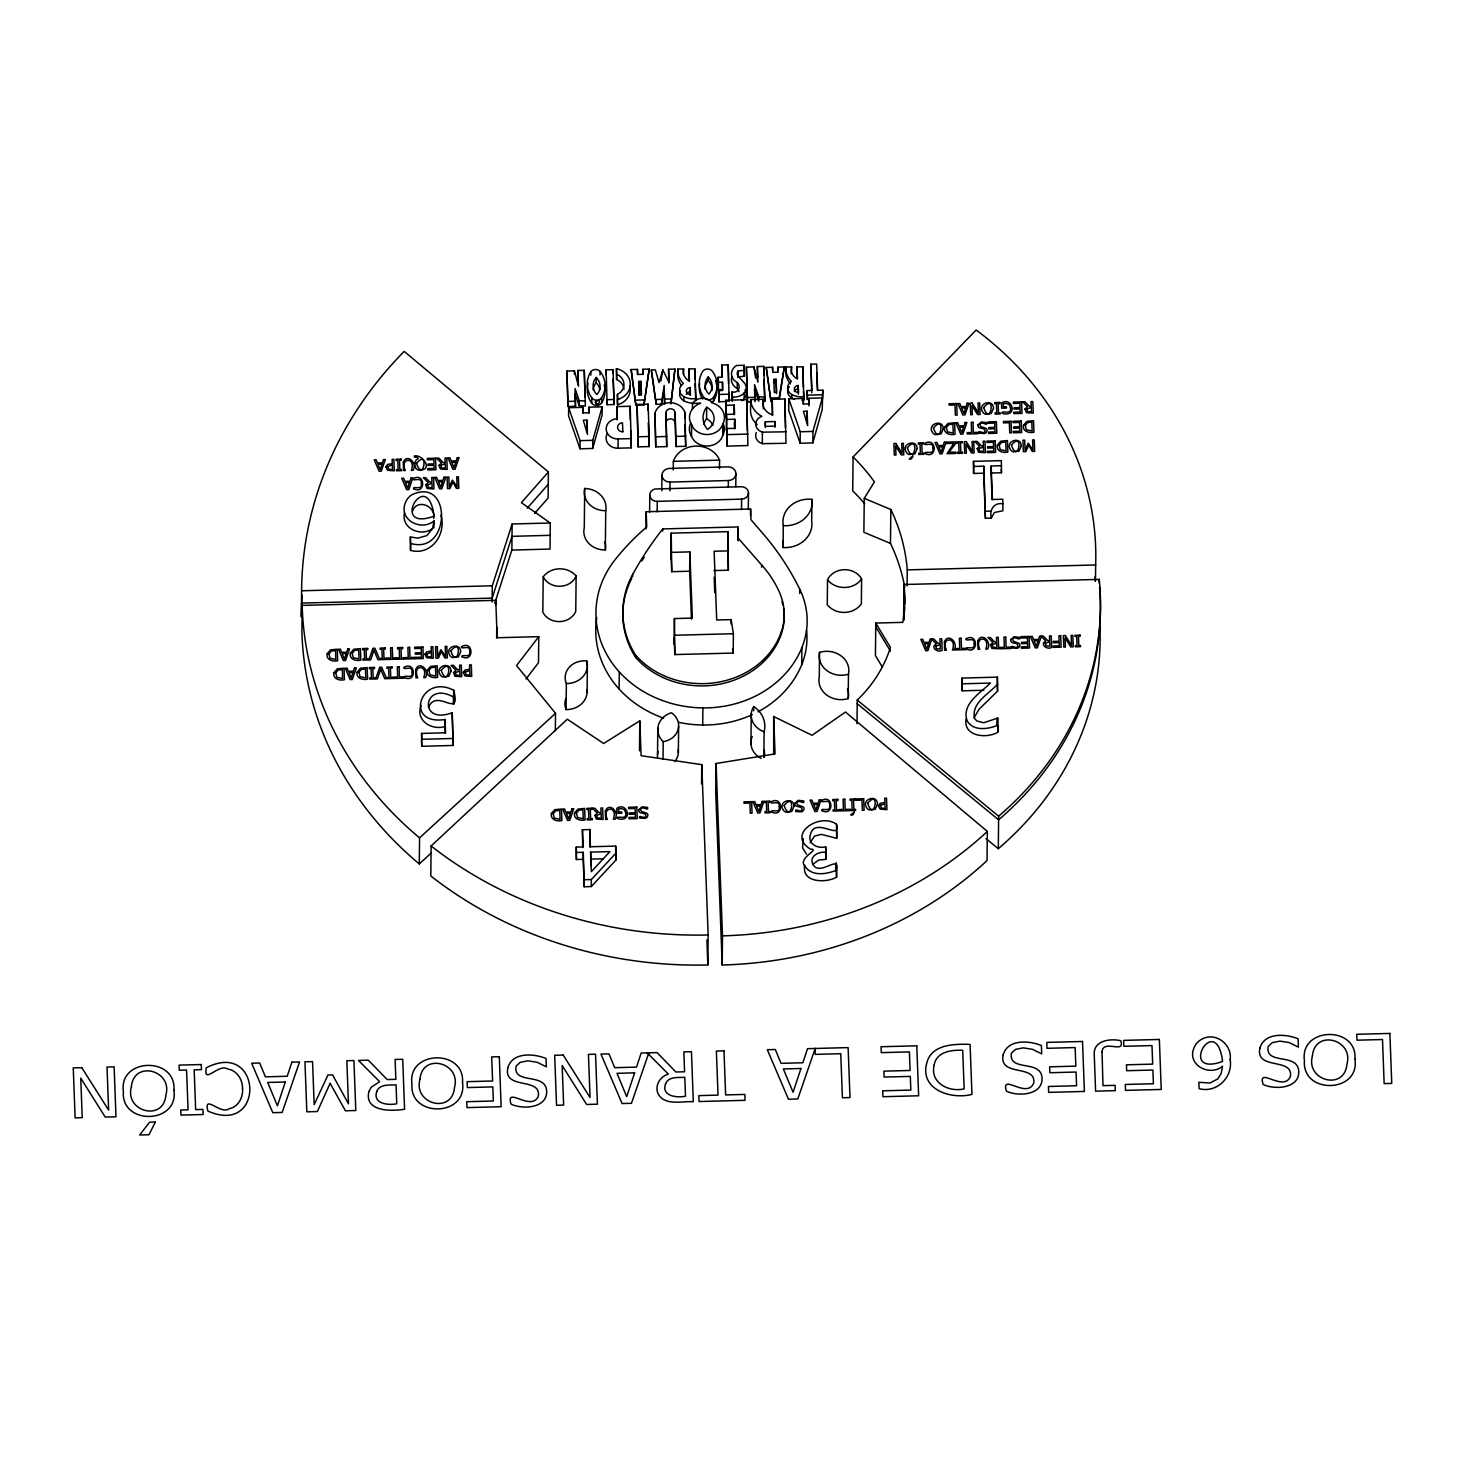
<?xml version="1.0" encoding="UTF-8"?>
<svg xmlns="http://www.w3.org/2000/svg" width="1465" height="1465" viewBox="0 0 1465 1465"><rect width="100%" height="100%" fill="white"/><g stroke="black" fill="none" stroke-linecap="round" stroke-linejoin="round"><path stroke-width="1.5" d="M534.615 513.409L548.111 498.045L548.386 471.986L404.175 351.399A424.209 371.011 0.6 0 0 301.607 590.78L301.332 616.838A424.209 371.011 0.6 0 1 302.211 595.101M525.99 678.991L538.497 662.711L538.772 636.652L497.166 637.751L495.756 600.339L302.175 605.411L301.9 631.47A378.703 331.218 0.6 0 0 419.283 863.929L431.04 853.161M440.947 515.186C446.678 534.121 431.223 556.041 410.53 550.4L410.365 536.996L417.928 538.131L427.011 535.531L432.596 528.297L434.043 520.972C421.096 531.722 397.894 519.635 405.567 502.367A18.184 15.914 0.6 0 1 411.921 494.731C452.337 475.759 450.89 555.62 410.603 543.405L410.365 536.996M410.53 550.4L410.603 543.405M419.283 863.929L419.558 837.87A378.703 331.218 0.6 0 1 302.175 605.411M453.967 697.322C423.184 679.43 417.324 725.834 452.209 712.722L453.106 745.465L421.737 746.289L421.59 733.416L445.543 732.775L445.049 719.498C403.498 725.853 420.199 672.966 453.71 690.235C461.365 720.45 436.863 687.36 428.494 707.375M433.951 527.986L434.043 520.972M431.113 845.983L430.802 875.96A397.784 347.919 0.6 0 0 707.833 964.977L708.144 934.981L701.772 764.657L641.102 755.702L639.802 720.835L603.653 743.488L567.285 719.223L431.113 845.983A397.784 347.919 0.6 0 0 708.144 934.981M445.214 733.141L445.049 719.498M452.209 712.722L453.106 745.465M453.363 704.335L453.71 690.235M492.13 602.042L492.295 585.78L512.127 523.994L550.291 523.005L550.034 549.064L511.853 550.071L494.749 603.324M495.719 604.679L495.756 600.339M496.653 637.989L496.763 627.13M511.853 550.071L512.127 523.994M543.204 576.825L542.837 612.132A17.653 15.437 0.6 0 0 559.667 621.6A17.653 15.437 0.6 0 0 575.763 611.271L576.13 575.965A19.997 17.488 0.6 0 0 543.204 576.825A17.653 15.437 0.6 0 0 560.033 586.275A17.653 15.437 0.6 0 0 576.13 575.965M555.345 730.705L555.528 713.327L516.541 665.568L538.772 636.652M577.906 370.48L578.492 386.137L574.427 370.865L566.918 371.066L567.999 406.483L575.507 406.281L575.086 388.61L579.261 400.714L579.206 405.768L585.359 406.025L584.26 370.315L577.906 370.48L578.181 384.471M567.999 406.483L566.918 371.066M588.875 407.197L589.095 412.745L583.308 412.91L583.107 407.343L568.658 407.728L568.567 415.859L579.994 448.784L592.702 448.455L602.097 414.98L602.17 406.849L588.875 407.197L588.82 413.295M587.044 689.74A20.785 18.166 0.6 0 1 566.094 709.591L566.351 683.532A19.301 16.884 0.6 0 1 586.769 660.953L586.714 665.293M574.39 374.234L574.427 370.865M579.994 448.784L580.067 440.654L568.658 407.728M583.198 859.314L584.224 886.746L591.274 886.563L615.868 860.138L615.685 846.092L590.432 846.752L589.791 829.556L582.411 829.758L583.07 846.935L576.276 847.118L576.203 854.132L576.404 859.497L583.198 859.314L583.271 852.319L576.478 852.483L576.404 859.497M583.033 413.441L583.107 407.343M584.26 370.315L585.029 397.253M584.7 488.468L584.279 527.711A21.004 18.367 0.6 0 0 605.32 549.943L605.741 510.699A21.004 18.367 0.6 0 1 584.7 488.468A21.829 19.082 0.6 0 1 605.741 510.699M582.411 829.758L582.74 847.503M586.934 420.107L587.483 434.409L583.271 420.199L586.934 420.107L587.007 432.322M584.224 886.746L583.271 852.319M587.099 692.524L587.373 666.447M590.816 375.15L590.853 371.597A5.787 5.054 0.6 0 1 600.082 371.359A28.989 25.363 0.6 0 1 601.657 397.619L601.602 402.948A5.677 4.963 0.6 0 1 591.768 403.205A29.941 26.187 0.6 0 1 588.014 383.336M591.768 403.205L591.823 397.876A29.941 26.187 0.6 0 1 590.853 371.597M592.702 448.455L592.794 440.324L602.17 406.849M589.791 829.556L590.12 847.319M590.798 865.632L590.633 852.117L609.898 851.623L591.366 871.657L590.633 852.117M593.087 389.891A15.657 13.698 0.6 0 1 596.2 382.768L596.255 377.439A15.492 13.551 0.6 0 1 596.896 394.616A15.657 13.698 0.6 0 1 596.255 377.439M591.274 886.563L591.347 879.549L615.941 853.143M600.046 374.912L600.082 371.359M606.034 374.894L606.089 369.858L613.029 369.674L614.091 404.541L607.151 404.725L606.089 369.858M607.151 404.725L607.206 399.67L614.146 399.505M612.993 373.044L613.029 369.674M616.454 368.631L616.655 374.179A13.112 11.464 0.6 0 1 623.98 384.123A13.112 11.464 0.6 0 1 617.424 394.415L617.607 399.469A18.349 16.042 0.6 0 0 630.316 383.702A18.349 16.042 0.6 0 0 616.454 368.631L616.6 379.508A13.112 11.464 0.6 0 1 623.925 389.434M616.6 379.508L616.655 374.179M607.444 433.292A11.555 10.108 0.6 0 0 618.029 448.198L631.323 447.851L630.206 406.263L616.912 406.611L616.966 419.887M629.712 385.606A18.349 16.042 0.6 0 1 617.552 404.779L617.424 394.415M618.029 448.198L618.12 438.951A11.555 10.108 0.6 0 1 606.18 429.153A11.555 10.108 0.6 0 1 617.369 418.734L616.912 406.611M615.685 846.092L615.868 860.138M663.608 718.125A108.227 94.657 0.6 0 1 619.109 689.026L619.292 671.922A107.677 94.181 0.6 0 1 615.099 559.703A261.649 228.851 0.6 0 1 646.743 526.906L646.175 511.743L750.593 509.014L750.996 519.782L760.427 530.678A305.764 267.417 0.6 0 1 799.725 589.168A91.837 80.319 0.6 0 1 801.904 647.585L801.721 664.67A103.85 90.83 0.6 0 1 757.936 711.825M630.206 406.263L630.261 419.814M642.86 369.272L643.043 374.326L637.678 374.454L637.476 369.4L631.122 369.565L635.865 405.201L643.941 404.981L649.215 369.107L642.86 369.272L642.805 374.308M632.66 576.642L632.697 574.39A391.411 342.334 0.6 0 1 662.729 528.92L737.866 526.942L738.25 540.567L737.866 526.942M635.865 405.201L631.122 369.565M637.074 404.413L638.172 446.862L649.16 446.569L649.27 436.478L648.061 404.139L637.074 404.413L638.172 446.862M637.44 374.454L637.476 369.4M783.5 608.176A69.496 60.798 0.6 0 1 781.23 634.308A83.267 72.829 0.6 0 1 716.66 684.723A83.267 72.829 0.6 0 1 635.7 657.51L635.718 655.258A100.334 87.754 0.6 0 1 632.697 574.39M638.96 395.275L638.685 381.468L640.992 381.394L641.487 394.543L639.18 394.598L638.685 381.468M641.267 395.202L640.992 381.394M639.491 750.831L639.802 720.835M643.941 404.981L649.215 369.107M645.992 528.847L646.175 511.743M647.988 410.182L648.061 404.139M649.618 512.054L649.801 495.225M674.926 369.088L670.988 403.717L674.926 369.088L668.571 369.253L669.066 382.475L662.858 369.931L659.03 382.64L655.368 369.876L651.321 369.986L656.21 404.285L661.411 404.139L664.121 390.184L664.634 403.882L664.158 385.423L661.411 404.139M654.983 413.203L655.752 446.88L666.74 446.587L665.971 412.929A4.578 4.01 0.6 0 1 670.384 408.79A4.578 4.01 0.6 0 1 675.127 412.691L675.914 446.532L685.73 446.276L684.942 412.434A15.492 13.551 0.6 0 0 669.578 402.71A15.492 13.551 0.6 0 0 654.983 413.203L655.752 446.88M656.21 404.285L651.321 369.986M657.144 511.871L657.254 501.36A7.233 6.318 0.6 0 1 654.928 488.98L741.162 486.728A7.105 6.208 0.6 0 1 748.487 492.753L748.322 509.564M657.529 754.475L657.803 728.123M661.795 490.738L661.96 475.447A7.801 6.831 0.6 0 1 669.505 468.415L727.867 466.877A7.801 6.831 0.6 0 1 735.924 473.506L735.778 486.618M662.858 369.931L660.898 381.047M662.711 531.154L662.729 528.92M666.74 446.587L665.971 412.929M663.022 759.236L663.206 741.656A20.345 17.8 0.6 0 1 671.446 712.741A18.66 16.316 0.6 0 1 678.094 729.57A18.66 16.316 0.6 0 1 663.206 741.656M668.571 369.253L668.846 382.823M669.926 490.812L670.018 482.058A7.801 6.831 0.6 0 1 661.96 475.447M670.952 558.934L671.226 533.15L727.849 531.667L728.361 570.215L713.913 570.581M671.941 552.36L689.85 551.884L689.649 571.222L671.739 571.698L671.226 533.15M673.259 469.917L673.351 461.347A24.337 21.279 0.6 0 1 695.912 446.092A24.337 21.279 0.6 0 1 719.571 460.138L719.48 468.708M675.914 446.532L675.127 412.691M674.156 644.362L674.413 618.56L692.341 618.102L689.85 551.884M728.563 550.877L714.133 551.243L716.696 619.988L731.145 619.622L733.397 633.722L733.196 653.06L674.834 654.58L674.413 618.56M677.819 369.107A22.543 19.723 0.6 0 0 683.386 383.482A9.01 7.874 0.6 0 0 683.88 396.63A17.086 14.943 0.6 0 0 695.893 398.627L694.776 368.795L689.008 368.942L689.466 381.083A12.471 10.914 0.6 0 1 683.606 368.96L677.819 369.107L677.782 373.319A22.543 19.723 0.6 0 0 681.536 385.625M678.35 752.827L678.625 726.475M683.606 368.96L683.551 373.154A12.471 10.914 0.6 0 0 683.294 374.308M693.787 403.04A17.086 14.943 0.6 0 1 683.844 400.824L683.88 396.63M684.888 418.477L684.942 412.434M689.008 368.942L689.264 381.248M690.29 395.257L690.198 387.511A4.047 3.534 0.6 0 0 686.298 391.155A4.047 3.534 0.6 0 0 690.473 394.579L690.198 387.511M723.856 425.326A17.507 15.309 0.6 0 1 722.721 435.508A16.316 14.265 0.6 0 1 707.503 446.019A16.316 14.265 0.6 0 1 691.517 436.314L691.645 424.832A17.507 15.309 0.6 0 1 700.6 403.205L692.506 403.424L692.451 409.175M694.776 368.795L694.978 379.398M701.57 783.922L701.772 764.657M678.881 722.392A108.227 94.657 0.6 0 0 702.706 725.01L702.889 707.906A103.85 90.83 0.6 0 0 801.904 647.585M703.749 424.063A22.012 19.246 0.6 0 1 706.551 418.697L706.679 407.197A15.071 13.185 0.6 0 1 707.503 429.446A22.012 19.246 0.6 0 1 706.679 407.197M705.05 389.287A15.657 13.698 0.6 0 1 708.199 380.589L708.236 376.945A15.492 13.551 0.6 0 1 708.877 394.14A15.657 13.698 0.6 0 1 708.236 376.945M711.587 402.655A5.677 4.963 0.6 0 0 713.601 400.787L713.638 397.143A28.989 25.363 0.6 0 0 712.082 370.865A5.787 5.054 0.6 0 0 702.834 371.103A29.941 26.187 0.6 0 0 703.823 397.4A5.677 4.963 0.6 0 0 705.965 399.158M728.874 392.455L729.204 401.483L728.197 364.877L721.842 365.041L722.282 377.183L718.235 377.274L718.161 384.562L718.363 389.617L722.41 389.525L722.483 382.237L718.436 382.328L718.363 389.617M722.483 382.237L722.776 390.313L718.747 390.935L718.802 401.758L727.134 401.538M718.802 401.758L718.747 390.935M773.667 716.531L775.058 753.926L716.055 763.503L715.744 792.657L722.19 965.014A380.149 332.5 0.6 0 0 987.025 860.578L987.337 831.424L845.488 712.027L812.068 735.284L773.667 716.531L773.685 754.475M721.842 365.041L721.915 376.377M722.721 435.508L722.831 424.008A17.507 15.309 0.6 0 0 712.283 402.912A11.482 10.035 0.6 0 0 692.506 403.424M725.926 400.238L725.999 416.793L725.926 400.238L746.729 399.707L747.901 445.561L727.098 446.111L726.988 428.549L735.082 428.329L734.734 419.246L726.64 419.448L726.53 430.948L726.457 414.394L734.551 414.192L734.203 405.091L726.109 405.292M727.098 446.111L726.988 428.549M728.197 364.877L728.544 383.445M722.19 965.014L722.501 935.86L716.055 763.503M727.849 531.667L728.361 570.215M728.306 487.094L728.38 480.538A7.801 6.831 0.6 0 0 735.924 473.506M732.207 401.099L732.152 391.833A4.725 4.139 0.6 0 0 737.591 390.642A7.032 6.153 0.6 0 0 737.28 382.548A11.427 9.999 0.6 0 1 736.639 365.481L744.22 365.298L744.348 376.23L738.104 376.853A5.182 4.542 0.6 0 0 737.811 377.256M732.299 400.806L732.152 391.833M731.09 623.907L731.145 619.622M734.111 414.668L734.203 405.091M734.423 425.674L734.459 421.847M734.643 428.824L734.734 419.246M739.038 391.704A7.032 6.153 0.6 0 0 737.225 388.426L737.28 382.548M738.104 376.853L738.159 370.956L744.403 370.352M741.51 509.655L741.62 499.144A7.105 6.208 0.6 0 0 748.487 492.753M744.22 365.298L744.348 376.23M741.766 400.842A12.526 10.951 0.6 0 0 744.165 398.846L744.22 392.968A9.339 8.167 0.6 0 0 743.835 382.347L738.36 376.432A5.182 4.542 0.6 0 1 738.159 370.956M764.016 379.636L764.84 401.538L763.723 366.378L757.368 366.543L757.954 382.219L753.907 366.946L746.399 367.147L747.48 401.996L751.234 401.886M746.729 399.707L747.333 430.527M747.48 401.996L746.399 367.147M756.306 432.541A9.632 8.424 0.6 0 0 762.294 443.657L786.009 443.291L784.892 398.956L772.183 399.286L772.769 414.961A14.668 12.837 0.6 0 1 763.375 399.249L750.666 399.597L750.538 411.079A23.001 20.125 0.6 0 0 757.167 424.703M750.519 515.424L750.593 509.014M753.907 366.946L755.592 377.97M750.941 744L751.252 713.73M754.988 401.795L754.567 384.672L758.742 396.795L758.687 401.282L754.53 389.159L754.915 399.689M753.669 710.8L753.724 706.533A20.382 17.836 0.6 0 0 764.126 731.768L763.851 757.368M757.368 366.543L757.588 377.75M762.294 443.657L762.423 432.157A9.632 8.424 0.6 0 1 755.757 424.411A9.632 8.424 0.6 0 1 761.818 416.335A23.001 20.125 0.6 0 1 750.666 399.597M761.599 567.156L761.617 564.922L738.287 538.314M763.265 408.827L763.375 399.249M763.723 366.378L763.851 375.26M765.243 427.542L765.298 421.792L774.967 421.535L775.131 426.095L765.462 426.352L765.298 421.792M766.232 367.44L770.975 401.373L766.232 367.44L772.586 367.276L772.788 372.33L778.153 372.183L777.952 367.129L784.324 366.964L779.435 398.956M772.183 399.286L772.238 415.254M772.549 370.645L772.586 367.276M773.795 379.325L773.758 382.695L776.065 382.64L776.102 379.27L773.795 379.325L774.289 392.474L776.596 392.419L776.102 379.27M774.893 427.286L774.967 421.535M777.915 370.498L777.952 367.129M781.23 634.308L781.248 632.074A69.496 60.798 0.6 0 0 779.801 593.16A119.965 104.931 0.6 0 0 761.617 564.922M783.079 547.544L783.299 525.679A26.956 23.568 0.6 0 0 811.921 499.309L811.702 521.174A26.956 23.568 0.6 0 1 783.079 547.544A26.022 22.762 0.6 0 1 782.951 540.548M784.892 398.956L785.441 427.963M801.813 400.146A17.086 14.943 0.6 0 0 803.882 399.945L802.802 366.763L797.015 366.909L797.473 379.032A12.471 10.914 0.6 0 1 791.613 366.909L785.826 367.056L785.808 370.425A22.543 19.723 0.6 0 0 790.422 383.812M812.819 442.906L812.947 431.424L822.341 397.931L809.046 398.279L809.248 403.846L803.479 403.992L803.26 398.443L788.811 398.81L788.701 410.31L800.11 443.236L812.819 442.906L822.213 409.431L822.836 390.166L817.635 390.313L816.664 364.016L810.878 364.181L811.738 392.748M791.613 366.909L791.576 370.279A12.471 10.914 0.6 0 0 791.228 373.776M794.653 399.158A17.086 14.943 0.6 0 1 791.869 397.949L791.887 394.579A9.01 7.874 0.6 0 1 791.411 381.449A22.543 19.723 0.6 0 1 785.826 367.056M797.015 366.909L797.29 378.355M798.37 394.14L798.224 385.478A4.047 3.534 0.6 0 0 794.305 389.122A4.047 3.534 0.6 0 0 798.48 392.547L798.224 385.478M800.11 443.236L800.238 431.754L788.811 398.81M799.67 593.453L799.725 589.168M802.802 366.763L803.388 387.163M803.205 404.175L803.26 398.443M807.197 395.056L807.233 390.569L811.866 390.459L810.878 364.181M806.977 422.689L807.105 411.189L803.424 411.28L807.636 425.491L807.105 411.189M808.955 405.952L809.046 398.279M819.539 652.383L819.283 676.757A22.067 19.301 0.6 0 0 848.198 698.604L848.455 674.23A21.975 19.21 0.6 0 0 841.221 655.972A21.975 19.21 0.6 0 0 819.539 652.383A22.067 19.301 0.6 0 0 848.455 674.23M822.836 390.166L822.378 399.213M827.524 579.829L827.267 604.77A20.345 17.8 0.6 0 0 861.347 603.891L861.621 578.931A18.66 16.316 0.6 0 0 844.206 569.684A18.66 16.316 0.6 0 0 827.524 579.829A20.345 17.8 0.6 0 0 861.621 578.931M825.674 846.807L825.875 852.374C819.045 851.073 808.643 856.402 812.965 864.368C819.503 877.114 840.342 853.436 836.643 870.173C827.139 874.019 812.929 876.693 805.75 867.353C795.568 858.197 821.389 849.224 810.493 849.151C786.174 834.427 819.576 812.049 836.497 824.246C842.229 841.148 815.309 816.866 810.694 833.695C806.684 843.272 817.269 849.169 825.674 846.807L825.802 859.387L818.587 860.12L812.599 864.515M825.802 859.387L825.875 852.374M835.929 863.105L835.837 870.118L836.387 863.086M836.497 824.246L836.698 838.328L821.371 834.372L814.558 836.057L810.09 842.723M836.698 838.328L836.771 831.333M804.816 865.156C800.916 882.736 825.949 883.34 836.57 877.187L836.643 870.173M1095.49 580.781L1095.655 564.959A338.323 295.912 0.6 0 0 976.148 330.01L853.088 456.934L852.722 490.848A217.406 190.139 0.6 0 1 864.698 503.777M857.007 723.692L857.245 700.069A148.221 129.634 0.6 0 0 890.445 647.438L875.777 623.065L902.788 622.35A182.447 159.575 0.6 0 0 903.96 584.517L1099.263 579.389L1099.226 583.033M853.088 456.934A217.406 190.139 0.6 0 1 874.422 481.875L864.258 498.356L863.892 532.271L890.482 543.423A217.406 190.139 0.6 0 1 904.766 587.3M875.777 623.065L875.429 655.569L882.205 666.831M890.482 543.423L890.848 509.509L864.258 498.356M903.96 584.517L903.612 617.021A182.447 159.575 0.6 0 1 903.905 620.171M907.11 585.707L907.274 569.885A217.406 190.139 0.6 0 0 890.848 509.509M974.06 717.758L978.95 709.371L997.537 691.169L997.354 677.141L962.084 678.075L962.23 690.821L983.839 690.253M962.23 690.821L962.084 678.075M992.098 499.803L991.091 473.012L1001.456 472.737L1001.346 460.633L973.474 461.347L973.602 473.47L983.729 473.195L983.802 466.2L973.676 466.456L973.602 473.47M1001.529 465.724L991.164 465.998L992.428 499.492L1002.793 499.235L1002.884 510.809L994.296 512.494L991.365 518.097L985.414 518.244L983.802 466.2M991.091 473.012L991.164 465.998M991.365 518.097C989.076 509.948 994.002 502.165 1002.957 503.795M997.354 677.141L997.537 691.169M997.28 718.07L997.207 725.083L997.702 718.07L983.784 722.758L976.716 720.927L974.573 718.363C970.929 703.054 988.967 693.879 997.61 684.155M966.186 718.656C962.633 736.364 986.531 739.056 997.885 732.189L997.702 718.07M985.927 838.529L998.306 848.693L998.636 816.17A338.818 296.351 0.6 0 0 1099.263 579.389M404.523 512.805C400.842 528.297 420.547 536.996 432.12 528.902M784.324 366.964L779.105 397.802L771.011 398.022M421.206 705.489C414.906 720.322 431.809 730.797 444.975 726.494M803.26 838.694L802.564 847.96L806.519 854.077M648.849 1052.822L631.452 1103.31L622.094 1103.548L600.961 1054.068L608.982 1053.866L614.677 1067.692L636.506 1067.124L641.176 1053.024L657.053 1052.602L675.914 1071.995L684.594 1071.776L683.844 1051.907L691.443 1051.705L693.311 1101.68C681.921 1101.039 663.499 1106.405 657.62 1092.652C655.038 1084.558 660.495 1076.372 668.351 1074.083L647.2 1052.859M931.868 639.015L927.858 650.661L925.697 650.716L920.826 639.308L922.675 639.253L923.994 642.457L929.03 642.311L930.11 639.07L933.773 638.96L938.131 643.446L940.127 643.391L939.944 638.813L941.702 638.758L942.142 650.295C937.454 653.244 929.836 646.852 936.373 643.922L931.502 639.033M815.199 1048.464L797.802 1098.951L788.445 1099.189L767.312 1049.709L775.333 1049.508L781.028 1063.334L802.875 1062.766L807.526 1048.665L848.125 1047.603L849.993 1097.578L842.412 1097.779L840.745 1053.701L815.236 1054.379L815.016 1048.464M1041.414 636.158L1037.385 647.805L1035.224 647.86L1030.353 636.433L1032.202 636.396L1033.521 639.582L1038.557 639.454L1039.637 636.195L1043.3 636.103L1047.658 640.571L1049.654 640.516L1049.489 635.938L1051.229 635.902L1051.669 647.42C1046.981 650.368 1039.363 643.977 1045.9 641.066L1041.029 636.158M412.599 511.01C416.939 498.265 436.185 505.974 433.658 518.5M548.386 471.986L521.394 502.678L550.291 523.005M527.254 508.19L548.258 484.311M419.558 837.87L555.528 713.327M598.764 399.872L595.303 402.161L597.976 404.67A5.146 4.487 0.6 0 0 598.764 399.872A5.677 4.963 0.6 0 0 601.657 397.619M596.566 400.439L595.358 401.868L596.163 404.084M997.958 725.175C988.381 729.204 973.419 731.584 967.211 720.927C961.113 704.134 980.415 693 990.395 683.075L962.304 683.807M638.63 386.504L640.938 386.449M718.894 394.47L729.295 394.195M568.054 401.428L575.562 401.245M664.67 399.121L671.025 398.956M822.433 394.726L807.416 395.129L807.361 399.615L807.233 390.569M635.92 400.146L643.996 399.927M656.265 399.505L661.466 399.377M747.535 397.509L755.043 397.308M800.238 431.754L812.947 431.424M638.282 436.771L649.27 436.478M727.208 434.611L748.011 434.079M655.862 436.79L666.85 436.497M676.006 436.442L685.84 436.185M618.12 438.951L631.415 438.603M580.067 440.654L592.794 440.324M673.351 461.347L719.571 460.138M670.018 482.058L728.38 480.538M657.254 501.36L741.62 499.144M985.487 511.248L991.439 511.084M550.162 535.329L511.999 536.337L492.167 598.123L301.479 603.104M907.274 569.885L1095.655 564.959M301.607 590.78L492.295 585.78M675.035 635.242L733.397 633.722M453.179 738.47L421.81 739.294L421.59 733.416M590.56 859.131L603.397 858.783M584.297 879.732L591.347 879.549M762.423 432.157L786.119 431.809M758.742 396.795L764.877 397.052M579.261 400.714L585.396 400.971M857.245 700.069L998.636 816.17M857.208 703.713L998.599 819.814A338.818 296.351 0.6 0 0 1099.611 587.373M875.722 626.709L890.409 651.083M579.206 405.768L575.049 393.646L575.507 406.281M732.555 649.032L733.196 653.06M1001.327 469.331L1001.456 472.737M997.628 725.065L997.885 732.189M983.729 473.195L985.414 518.244M973.474 461.347L973.676 466.456M836.314 870.1L836.57 877.187M816.774 372.879L817.433 390.404M803.553 391.411L803.882 399.945M776.065 382.64L776.468 393.591M726.457 414.394L726.64 419.448M718.235 377.274L718.436 382.328M714.169 577.247L714.755 592.757M695.143 383.647L695.765 400.696M706.899 939.999L707.833 964.977M684.924 424.667L685.73 446.276M689.649 571.222L691.443 619.164M671.025 552.488L671.739 571.698M674.211 637.916L674.834 654.58M648.281 422.854L649.16 446.569M630.664 430.6L631.323 447.851M617.552 404.779L617.369 399.725A13.112 11.464 0.6 0 0 619.292 398.553M613.139 378.977L614.091 404.541M576.276 847.118L576.478 852.483M453.637 697.248L453.894 704.317M421.517 740.411L421.737 746.289M1095.106 576.734A338.323 295.912 0.6 0 1 1095.307 581.147M1099.757 622.771A338.818 296.351 0.6 0 1 998.306 848.693M904.619 607.114A182.447 159.575 0.6 0 1 903.667 619.732M903.923 588.161A182.447 159.575 0.6 0 1 904.692 603.946M783.299 525.679A26.022 22.762 0.6 0 1 811.921 499.309M781.248 632.074A83.267 72.829 0.6 0 1 716.696 682.47A83.267 72.829 0.6 0 1 635.718 655.258M782.035 601.694A69.496 60.798 0.6 0 1 782.878 604.917M635.7 657.51A100.334 87.754 0.6 0 1 624.969 596.475M625.409 594.772A100.334 87.754 0.6 0 1 631.818 578.217M641.78 561.04A391.411 342.334 0.6 0 1 644.215 557.194M847.393 688.642A21.975 19.21 0.6 0 1 848.198 698.604M761.232 758.412A20.382 17.836 0.6 0 1 752.223 736.565M764.199 750.135A28.348 24.795 0.6 0 1 764.309 757.185M753.724 706.533A28.348 24.795 0.6 0 1 764.126 731.768M657.547 757.423A20.345 17.8 0.6 0 1 658.078 751.563M678.185 749.695A18.66 16.316 0.6 0 1 674.797 761.562M566.094 709.591A19.301 16.884 0.6 0 1 565.911 698.311M586.769 660.953A20.785 18.166 0.6 0 1 566.351 683.532M604.862 541.849A21.829 19.082 0.6 0 1 605.32 549.943M619.109 689.026A107.677 94.181 0.6 0 1 596.768 617.479M752.332 714.609A103.85 90.83 0.6 0 1 702.706 725.01M806.556 630.335A91.837 80.319 0.6 0 1 801.721 664.67M702.889 707.906A108.227 94.657 0.6 0 1 619.292 671.922M665.861 423.019A4.578 4.01 0.6 0 1 670.292 418.88A4.578 4.01 0.6 0 1 675.017 422.781M706.551 418.697A15.071 13.185 0.6 0 1 712.961 425.326M691.517 436.314A17.507 15.309 0.6 0 1 690.766 422.909M722.831 424.008A16.316 14.265 0.6 0 1 707.613 434.537A16.316 14.265 0.6 0 1 691.645 424.832M791.869 397.949A9.01 7.874 0.6 0 1 789.269 386.614M794.378 391.558A4.047 3.534 0.6 0 1 798.187 388.829M803.9 396.576A17.086 14.943 0.6 0 1 791.887 394.579M686.353 394.433A4.047 3.534 0.6 0 1 690.162 391.723M683.844 400.824A9.01 7.874 0.6 0 1 680.493 390.606M702.486 399.029A29.941 26.187 0.6 0 1 699.538 383.427M715.543 380.699A28.989 25.363 0.6 0 1 713.601 400.787M708.199 380.589A15.492 13.551 0.6 0 1 711.99 390.642M713.638 397.143A5.677 4.963 0.6 0 1 706.863 399.487M604.258 385.075A28.989 25.363 0.6 0 1 601.602 402.948M596.2 382.768A15.492 13.551 0.6 0 1 599.881 389.708M597.812 400.128A5.677 4.963 0.6 0 1 591.823 397.876M733.049 397.967A4.725 4.139 0.6 0 1 732.097 397.729M745.044 389.8A9.339 8.167 0.6 0 1 744.165 398.846M737.225 388.426A11.427 9.999 0.6 0 1 731.969 376.688M744.22 392.968A12.526 10.951 0.6 0 1 732.335 396.887M987.337 831.424A380.149 332.5 0.6 0 1 722.501 935.86M414.687 463.453L415.712 468.104A5.054 4.432 0.6 0 0 418.276 470.027C434.189 471.126 423.037 454.095 414.302 455.945C413.478 458.893 418.349 455.432 418.184 458.746A4.908 4.285 0.6 0 0 416.042 460.12L414.687 463.453M1230.179 1059.58C1233.091 1077.269 1216.737 1093.421 1199.121 1088.678L1198.864 1082.269L1209.834 1083.056L1217.818 1078.899L1221.114 1073.57L1222.543 1066.264C1209.614 1076.995 1186.412 1064.927 1194.085 1047.658A18.184 15.914 0.6 0 1 1200.439 1040.004C1214.137 1030.774 1232.285 1043.574 1230.179 1059.58M131.411 1086.719C124.342 1111.734 163.677 1122.117 165.893 1095.088C172.888 1070.182 133.736 1059.818 131.411 1086.719M403.333 462.281L403.571 470.595L405.329 470.54C399.286 457.117 416.426 456.732 411.354 470.393L413.112 470.338C417.69 462.977 406.867 452.923 403.333 462.281M416.518 463.398C423.348 483.706 429.263 447.814 416.518 463.398M415.73 669.56L415.968 677.874L417.726 677.837C411.665 664.396 428.805 664.011 423.751 677.672L425.509 677.636C430.069 670.274 419.265 660.221 415.73 669.56M419.997 1079.174C412.929 1104.171 452.264 1114.572 454.48 1087.524C461.475 1062.638 422.323 1052.273 419.997 1079.174M441.203 670.366C448.034 690.656 453.967 654.8 441.203 670.366M450.854 650.954C457.666 671.226 463.599 635.389 450.854 650.954M605.356 811.116L605.594 819.429L607.352 819.375C601.309 805.951 618.45 805.567 613.377 819.228L615.135 819.173C619.713 811.811 608.891 801.776 605.356 811.116M784.141 805.512C790.972 825.784 796.905 789.946 784.141 805.512M867.665 803.314C874.495 823.605 880.41 787.749 867.665 803.314M907.311 447.887C914.142 468.177 920.075 432.322 907.311 447.887M933.48 428.036C940.292 448.327 946.225 412.471 933.48 428.036M944.412 641.908L944.65 650.222L946.408 650.185C940.365 636.744 957.487 636.359 952.433 650.02L954.191 649.984C958.769 642.622 947.947 632.569 944.412 641.908M983.674 407.545C990.486 427.835 996.42 391.979 983.674 407.545M977.796 641.047L978.034 649.361L979.792 649.306C973.731 635.883 990.871 635.48 985.817 649.16L987.575 649.105C992.135 641.743 981.33 631.69 977.796 641.047M1011.436 445.159C1018.248 465.449 1024.181 429.593 1011.436 445.159M1312.457 1055.807C1305.388 1080.804 1344.724 1091.205 1346.939 1064.158C1353.935 1039.271 1314.783 1028.906 1312.457 1055.807M1102.028 1051.98L1102.999 1085.657L1115.085 1085.345L1115.286 1090.638L1095.6 1091.15L1094.227 1054.159C1093.494 1040.443 1110.598 1038.245 1120.725 1040.736C1125.523 1054.544 1102.87 1038.612 1102.028 1051.98M242.531 1088.422C243.3 1097.212 238.392 1107.046 229.108 1108.73C220.647 1115.231 203.36 1093.293 207.883 1111.074C265.806 1136.565 262.235 1038.923 206.272 1067.802C203.012 1085.492 218.834 1063.022 227.569 1068.992C236.872 1070.201 242.641 1079.559 242.531 1088.422M412.159 672.197C413.624 679.705 403.443 674.156 404.175 677.416C416.921 683.917 416.078 660.184 403.791 667.436C403.369 670.695 413.075 664.689 412.159 672.197M421.407 483.505C422.854 490.958 412.929 485.519 413.423 488.724C426.168 495.243 425.344 471.492 413.038 478.744C412.617 482.003 422.341 475.997 421.407 483.505M469.734 651.522C471.162 658.975 461.237 653.518 461.731 656.741C474.477 663.242 473.653 639.509 461.365 646.761C460.926 650.02 470.65 644.014 469.734 651.522M779.288 806.702C780.772 814.21 770.59 808.662 771.304 811.921C784.05 818.422 783.226 794.671 770.92 801.941C770.498 805.201 780.222 799.194 779.288 806.702M829.666 805.384C831.149 812.892 820.949 807.343 821.682 810.603C834.427 817.104 833.585 793.352 821.297 800.622C820.876 803.882 830.582 797.876 829.666 805.384M932.967 448.272C934.395 455.725 924.488 450.286 924.964 453.509C937.728 460.01 936.886 436.259 924.598 443.51C924.159 446.77 933.883 440.764 932.967 448.272M974.225 643.666C975.672 651.119 965.746 645.68 966.241 648.903C978.986 655.404 978.144 631.653 965.856 638.905C965.435 642.164 975.141 636.158 974.225 643.666M173.932 1090.253C178.95 1124.314 120.661 1125.56 123.39 1091.572C118.427 1057.547 176.624 1056.265 173.932 1090.253M451.019 671.19L448.784 676.372L442.961 676.995A5.054 4.432 0.6 0 1 440.397 675.054C434.098 666.41 450.927 660.697 451.019 671.19M460.651 651.76L458.417 656.943L452.612 657.584A5.054 4.432 0.6 0 1 450.048 655.642C443.748 646.981 460.578 641.285 460.651 651.76M462.5 1082.69C467.536 1116.77 409.248 1118.015 411.958 1084.027C407.014 1049.984 465.211 1048.702 462.5 1082.69M625.793 813.185C627.093 820.785 616.564 814.961 617.205 818.331L618.102 818.66A8.46 7.398 0.6 0 0 621.563 819.228C632.935 818.77 625.793 801.685 616.783 808.35L616.966 813.386L621.746 813.258L621.709 811.921L618.651 811.995L618.541 809.01L621.252 808.57L624.456 809.706L625.793 813.185M793.957 806.318L791.723 811.5L785.918 812.141A5.054 4.432 0.6 0 1 783.336 810.2C777.036 801.538 793.884 795.843 793.957 806.318M877.48 804.139L875.246 809.321L869.423 809.944A5.054 4.432 0.6 0 1 866.859 808.021C860.559 799.359 877.389 793.645 877.48 804.139M917.127 448.693L914.893 453.894L909.087 454.516A5.054 4.432 0.6 0 1 906.524 452.575C900.224 443.913 917.053 438.218 917.127 448.693M943.277 428.842L941.043 434.025L935.238 434.666A5.054 4.432 0.6 0 1 932.674 432.724C926.374 424.063 943.204 418.367 943.277 428.842M993.471 408.369L991.237 413.551L985.432 414.174A5.054 4.432 0.6 0 1 982.869 412.251C976.569 403.589 993.398 397.876 993.471 408.369M1010.52 407.984C1011.784 415.529 1001.547 409.797 1001.932 413.13L1002.829 413.46A8.46 7.398 0.6 0 0 1006.29 414.009C1017.662 413.57 1010.52 396.466 1001.511 403.15L1001.694 408.186L1006.473 408.057L1006.437 406.721L1003.378 406.794L1003.269 403.809L1005.979 403.369L1009.202 404.505L1010.52 407.984M1021.233 445.983L1018.999 451.165L1013.194 451.788A5.054 4.432 0.6 0 1 1010.63 449.847C1004.331 441.203 1021.16 435.49 1021.233 445.983M1354.978 1059.341C1359.996 1093.403 1301.707 1094.648 1304.436 1060.66C1299.473 1026.635 1357.689 1025.353 1354.978 1059.341M433.915 514.783L433.86 516.211C388.756 532.546 426.516 465.614 433.915 514.783M1222.433 1060.074L1222.378 1061.502C1177.274 1077.819 1215.034 1010.887 1222.433 1060.074M328.947 653.994L330.119 658.316L335.851 659.488L335.522 650.588L331.31 651.101L328.947 653.994M335.723 672.984L336.895 677.306L342.627 678.478L342.297 669.578L338.085 670.091L335.723 672.984M352.113 653.39L353.303 657.712L359.035 658.884L358.705 649.984L354.493 650.478L352.113 653.39M358.888 672.38L360.079 676.702L365.81 677.874L365.481 668.974L361.269 669.487L358.888 672.38M428.934 670.549L430.106 674.852L435.838 676.043L435.508 667.143L431.296 667.637L428.934 670.549M553.166 813.808L554.356 818.129L560.088 819.301L559.758 810.401L555.546 810.896L553.166 813.808M576.349 813.185L577.521 817.507L583.253 818.697L582.923 809.797L578.712 810.292L576.349 813.185M946.335 427.542L947.507 431.864L953.239 433.054L952.909 424.136L948.697 424.649L946.335 427.542M934.176 1065.055C929.707 1083.001 949.082 1092.469 964.153 1088.88L962.706 1050.313C951.719 1049.727 936.263 1051.724 934.176 1065.055M999.148 445.323L1000.339 449.645L1006.07 450.835L1005.741 441.936L1001.529 442.43L999.148 445.323M1025.244 425.473L1026.416 429.794L1032.166 430.985L1031.818 422.085L1027.624 422.579L1025.244 425.473M385.881 466.841L387.511 470.283L394.286 470.833L393.865 459.296L392.107 459.351L392.272 463.636L387.621 464.442L385.881 466.841M424.905 654.269L426.535 657.712L433.31 658.261L432.889 646.724L431.131 646.761L431.296 651.064L426.645 651.87L424.905 654.269M463.325 672.417L464.954 675.878L471.73 676.427L471.291 664.89L469.551 664.927L469.697 669.23L465.046 670.036L463.325 672.417M878.524 805.677L880.154 809.12L886.929 809.669L886.508 798.132L884.75 798.169L884.915 802.472L880.264 803.278L878.524 805.677M507.806 1067.857C503.118 1090.271 541.482 1076.793 538.296 1096.223C531.41 1112.283 505.04 1085.382 511.065 1104.134C523.463 1110.031 549.045 1107.943 546.518 1089.374C543.68 1072.746 512.842 1084.649 516.12 1066.099L520.203 1062.326L527.876 1060.825L537.106 1062.272L546.353 1066.831L546.042 1058.499C533.846 1053.445 512.311 1051.852 507.806 1067.857M638.795 809.632C637.715 814.796 646.559 811.702 645.827 816.17C644.307 819.796 638.447 813.826 639.546 818.001L645.259 818.367A4.212 3.681 0.6 0 0 647.182 817.104C650.735 811.225 640.04 813.588 640.718 809.229C642.366 805.365 648.72 811.83 647.622 807.471L642.146 806.776L638.795 809.632M794.946 803.15C793.865 808.314 802.71 805.201 801.978 809.687C800.476 813.313 794.799 807.361 795.696 811.518L801.41 811.866A4.212 3.681 0.6 0 0 803.333 810.603C806.885 804.743 796.209 807.105 796.868 802.747C798.535 798.865 804.871 805.329 803.772 800.989L798.315 800.293L794.946 803.15M978.052 424.777C976.972 429.959 985.817 426.846 985.084 431.333C983.564 434.959 977.888 429.007 978.803 433.164L984.498 433.512A4.212 3.681 0.6 0 0 986.421 432.248C989.992 426.388 979.298 428.751 979.957 424.374C981.623 420.51 987.978 426.974 986.861 422.634L981.403 421.938L978.052 424.777M1010.795 639.564C1009.715 644.746 1018.56 641.633 1017.827 646.12C1016.307 649.746 1010.63 643.794 1011.546 647.951L1017.241 648.299A4.212 3.681 0.6 0 0 1019.164 647.036C1022.735 641.176 1012.04 643.538 1012.7 639.161C1014.366 635.297 1020.72 641.762 1019.603 637.403L1014.146 636.726L1010.795 639.564M1003.159 1054.892C998.471 1077.306 1036.835 1063.828 1033.649 1083.258C1026.764 1099.318 1000.394 1072.417 1006.418 1091.169C1018.816 1097.065 1044.38 1094.978 1041.871 1076.409C1039.033 1059.781 1008.195 1071.684 1011.473 1053.134L1015.556 1049.361L1023.229 1047.86L1032.459 1049.306L1041.707 1053.866L1041.395 1045.534C1029.199 1040.48 1007.664 1038.886 1003.159 1054.892M1259.9 1048.171C1255.212 1070.585 1293.558 1057.107 1290.372 1076.537C1283.486 1092.597 1257.117 1065.696 1263.141 1084.448C1275.539 1090.345 1301.121 1088.257 1298.613 1069.688C1295.756 1053.06 1264.936 1064.963 1268.214 1046.413L1272.298 1042.64L1279.952 1041.139L1289.2 1042.586L1298.429 1047.145L1298.118 1038.813C1285.922 1033.759 1264.387 1032.184 1259.9 1048.171M327.171 653.738C325.743 659.818 333.013 661.979 337.664 660.752L337.225 649.233L330.559 649.856L327.171 653.738M333.947 672.728C332.518 678.808 339.788 680.969 344.44 679.742L344 668.223L337.316 668.846L333.947 672.728M350.355 653.134C348.908 659.195 356.178 661.374 360.829 660.147L360.408 648.61L353.724 649.251L350.355 653.134M357.13 672.124C355.684 678.185 362.954 680.364 367.605 679.137L367.184 667.601L360.5 668.241L357.13 672.124M427.157 670.292C425.711 676.354 432.999 678.533 437.65 677.306L437.211 665.769L430.527 666.41L427.157 670.292M551.408 813.551C549.961 819.613 557.231 821.792 561.882 820.565L561.461 809.028L554.777 809.669L551.408 813.551M574.573 812.947C573.145 819.008 580.415 821.169 585.066 819.961L584.627 808.424L577.961 809.065L574.573 812.947M944.559 427.304C943.112 433.365 950.4 435.526 955.052 434.318L954.612 422.781L947.928 423.422L944.559 427.304M926.521 1063.993C920.276 1090.271 951.792 1099.647 971.954 1094.392L970.086 1044.417C954.1 1043.776 930.751 1044.234 926.521 1063.993M997.39 445.085C995.944 451.147 1003.214 453.308 1007.865 452.099L1007.444 440.562L1000.76 441.203L997.39 445.085M1023.467 425.235C1022.039 431.296 1029.309 433.457 1033.96 432.248L1033.521 420.711L1026.855 421.352L1023.467 425.235M425.729 484.878L427.176 488.523L433.951 488.962L433.53 477.425L431.772 477.48L431.937 482.058L429.941 482.113L425.601 477.645L423.312 477.7L428.201 482.589L425.729 484.878M438.987 465.357L440.434 469.02L447.21 469.441L446.788 457.922L445.03 457.959L445.195 462.537L443.199 462.592L438.841 458.124L436.57 458.179L441.459 463.087L438.987 465.357M368.905 1091.553C363.979 1112.008 391.997 1111.367 404.578 1109.243L402.71 1059.268L395.111 1059.451L395.843 1079.339L387.181 1079.559L368.319 1060.166L358.449 1060.422L379.618 1081.646L371.139 1087.341L368.905 1091.553M453.509 672.6L454.956 676.244L461.731 676.683L461.292 665.147L459.552 665.183L459.717 669.78L457.721 669.835L453.363 665.348L451.092 665.421L455.963 670.311L453.509 672.6M594.863 815.401L596.31 819.063L603.086 819.484L602.646 807.966L600.906 808.002L601.071 812.599L599.075 812.635L594.717 808.167L592.446 808.222L597.317 813.13L594.863 815.401M977.173 448.601L978.62 452.246L985.396 452.685L984.956 441.148L983.216 441.203L983.381 445.781L981.385 445.836L977.027 441.368L974.756 441.423L979.627 446.312L977.173 448.601M990.432 644.728L991.878 648.372L998.672 648.812L998.233 637.275L996.475 637.33L996.658 641.908L994.643 641.963L990.303 637.495L988.014 637.55L992.904 642.439L990.432 644.728M1025.006 409.01L1026.471 412.672L1033.246 413.093L1032.807 401.575L1031.067 401.611L1031.232 406.19L1029.236 406.245L1024.877 401.776L1022.607 401.831L1027.478 406.739L1025.006 409.01M427.56 484.823L428.311 487.406L432.157 487.699L431.992 483.34L427.56 484.823M440.819 465.321L441.569 467.884L445.415 468.177L445.25 463.819L440.819 465.321M376.835 1091.315C372.275 1103.768 388.353 1105.599 396.759 1103.731L396.063 1084.869C389.562 1085.309 379.838 1083.77 376.835 1091.315M455.34 672.545L456.073 675.109L459.937 675.402L459.772 671.062L455.34 672.545M596.676 815.364L597.427 817.928L601.291 818.221L601.126 813.862L596.676 815.364M665.586 1083.77C661.008 1096.223 677.086 1098.054 685.51 1096.186L684.796 1077.306C678.295 1077.746 668.589 1076.207 665.586 1083.77M935.732 646.157L936.483 648.72L940.329 649.032L940.164 644.673L935.732 646.157M979.005 448.546L979.737 451.128L983.601 451.421L983.436 447.063L979.005 448.546M992.263 644.673L993.014 647.255L996.859 647.548L996.694 643.19L992.263 644.673M1026.837 408.973L1027.588 411.537L1031.433 411.83L1031.287 407.471L1026.837 408.973M1045.259 643.3L1046.01 645.864L1049.856 646.157L1049.709 641.798L1045.259 643.3M387.804 466.529L388.683 469.221L392.492 469.569L392.327 464.954L387.804 466.529M426.828 653.939L427.688 656.65L431.516 656.979L431.333 652.383L426.828 653.939M465.247 672.105L466.108 674.797L469.935 675.145L469.752 670.531L465.247 672.105M880.447 805.347L881.326 808.057L885.135 808.387L884.952 803.791L880.447 805.347M383.519 459.571L382.438 462.83L377.402 462.958L376.084 459.772L374.234 459.809L379.105 471.236L381.266 471.181L385.295 459.516L383.519 459.571M347.754 648.958L346.692 652.2L341.638 652.328L340.338 649.142L338.47 649.196L343.359 660.605L345.52 660.55L349.531 648.903L347.754 648.958M411.024 478.011L409.962 481.271L404.926 481.399L403.608 478.213L401.758 478.268L406.629 489.676L408.79 489.621L412.8 477.975L411.024 478.011M354.53 667.948L353.468 671.19L348.414 671.318L347.095 668.132L345.246 668.187L350.135 679.595L352.296 679.54L356.306 667.894L354.53 667.948M444.06 477.151L442.979 480.41L437.943 480.538L436.625 477.352L434.775 477.389L439.647 488.816L441.807 488.761L445.836 477.114L444.06 477.151M457.318 457.629L456.238 460.889L451.202 461.017L449.883 457.831L448.034 457.886L452.905 469.294L455.066 469.24L459.094 457.593L457.318 457.629M291.883 1062.162L287.213 1076.262L265.385 1076.83L259.671 1063.004L251.65 1063.224L272.801 1112.686L282.159 1112.448L299.556 1061.96L291.883 1062.162M571.991 808.753L570.91 812.013L565.875 812.141L564.556 808.955L562.707 809.01L567.578 820.418L569.739 820.363L573.749 808.717L571.991 808.753M762.148 801.392L761.068 804.633L756.032 804.761L754.713 801.575L752.864 801.63L757.753 813.038L759.914 812.983L763.924 801.337L762.148 801.392M819.283 799.89L818.221 803.15L813.167 803.278L811.866 800.091L809.999 800.128L814.888 811.555L817.049 811.5L821.059 799.835L819.283 799.89M944.357 442.21L943.277 445.47L938.241 445.598L936.922 442.412L935.073 442.467L939.944 453.875L942.105 453.82L946.115 442.174L944.357 442.21M967.23 403.278L966.149 406.538L961.113 406.666L959.795 403.479L957.945 403.534L962.816 414.943L964.977 414.888L969.006 403.241L967.23 403.278M965.142 422.506L964.062 425.766L959.026 425.894L957.707 422.707L955.858 422.744L960.747 434.171L962.908 434.116L966.918 422.451L965.142 422.506M381.999 464.149L380.186 469.642L377.933 464.259L381.999 464.149M346.253 653.518L344.422 659.012L342.187 653.628L346.253 653.518M409.522 482.589L407.691 488.083L405.457 482.699L409.522 482.589M353.028 672.508L351.197 678.002L348.963 672.618L353.028 672.508M442.54 481.729L440.727 487.222L438.475 481.839L442.54 481.729M455.798 462.208L453.985 467.701L451.733 462.317L455.798 462.208M285.327 1081.994L277.416 1105.782L267.71 1082.452L285.327 1081.994M570.471 813.331L568.64 818.825L566.406 813.441L570.471 813.331M634.62 1072.856L626.709 1096.644L617.003 1073.314L634.62 1072.856M760.628 805.951L758.815 811.445L756.563 806.061L760.628 805.951M817.781 804.468L815.95 809.962L813.716 804.578L817.781 804.468M942.837 446.788L941.006 452.282L938.772 446.898L942.837 446.788M965.71 407.856L963.897 413.35L961.644 407.966L965.71 407.856M963.64 427.084L961.809 432.578L959.575 427.194L963.64 427.084M928.59 643.648L926.759 649.123L924.525 643.739L928.59 643.648M800.97 1068.498L793.059 1092.286L783.354 1068.956L800.97 1068.498M1038.117 640.773L1036.304 646.266L1034.052 640.883L1038.117 640.773M373.941 650.222L370.663 659.891L368.869 659.946L372.971 648.281L374.875 648.244L379.838 659.653L377.952 659.708L373.941 650.222M380.717 669.212L377.439 678.881L375.644 678.936L379.746 667.289L381.632 667.234L386.614 678.643L384.727 678.698L380.717 669.212M452.886 482.04L449.938 488.541L447.503 488.614L447.081 477.077L448.821 477.022L449.206 486.966L452.392 480.117L457.117 486.765L456.732 476.821L458.38 476.784L458.801 488.321L456.421 488.376L452.886 482.04M441.368 651.614L438.42 658.115L435.984 658.188L435.563 646.651L437.303 646.614L437.687 656.54L440.873 649.691L445.598 656.338L445.214 646.395L446.862 646.358L447.283 657.895L444.902 657.95L441.368 651.614M330.119 1083.331L317.392 1111.532L306.826 1111.807L304.958 1061.814L312.558 1061.612L314.169 1104.683L327.959 1074.999L332.573 1074.87L348.45 1103.786L346.839 1060.715L353.926 1060.532L355.794 1110.525L345.447 1110.8L330.119 1083.331M1028.76 445.122L1025.811 451.623L1023.376 451.696L1022.955 440.159L1024.694 440.123L1025.079 450.048L1028.247 443.199L1032.972 449.847L1032.605 439.903L1034.253 439.866L1034.675 451.403L1032.294 451.458L1028.76 445.122M155.363 1122.025L148.972 1134.752L139.651 1134.99L149.65 1122.172L155.363 1122.025M912.842 456.036L911.377 458.966L909.216 459.021L912.842 456.036M854.388 811.958L852.923 814.888L850.762 814.961L854.388 811.958M955.693 443.346L948.972 452.282L955.711 452.099L955.748 453.472L947.049 453.692L953.807 443.327L946.482 443.529L946.427 442.155L955.638 441.917L955.693 443.346M956.7 403.553L949.045 403.754L949.1 405.127L954.997 404.963L955.381 415.144L957.121 415.089L956.7 403.553M972.211 403.15L970.251 403.205L970.672 414.741L972.321 414.705L971.973 405.567L977.613 414.558L980.103 414.485L979.682 402.967L978.034 403.003L978.419 412.947L972.211 403.15M999.789 402.435L994.662 402.564L994.717 403.736L996.401 403.699L996.749 412.874L995.065 412.929L995.101 414.101L1000.229 413.972L1000.174 412.782L998.489 412.837L998.159 403.644L999.826 403.608L999.789 402.435M1021.563 401.868L1013.304 402.069L1013.359 403.443L1019.86 403.278L1020.006 407.563L1013.963 407.709L1014.018 409.083L1020.061 408.918L1020.189 412.086L1013.688 412.251L1013.743 413.606L1021.984 413.405L1021.563 401.868M972.998 422.305L971.24 422.341L971.625 432.523L967.193 432.633L967.248 433.988L977.851 433.713L977.814 432.358L973.383 432.468L972.998 422.305M996.365 421.682L988.124 421.902L988.161 423.275L994.662 423.092L994.827 427.377L988.765 427.542L988.82 428.897L994.863 428.751L994.991 431.9L988.49 432.083L988.545 433.439L996.786 433.219L996.365 421.682M1011.051 421.297L1003.415 421.499L1003.47 422.872L1009.348 422.707L1009.733 432.889L1011.491 432.834L1011.051 421.297M1021.233 421.041L1012.993 421.261L1013.029 422.616L1019.53 422.451L1019.695 426.736L1013.634 426.883L1013.688 428.256L1019.732 428.091L1019.86 431.259L1013.359 431.424L1013.414 432.779L1021.654 432.578L1021.233 421.041M895.866 443.492L893.906 443.547L894.328 455.066L895.976 455.029L895.628 445.891L901.268 454.882L903.759 454.828L903.337 443.291L901.689 443.327L902.055 453.289L895.866 443.492M923.444 442.76L918.317 442.906L918.372 444.078L920.057 444.041L920.386 453.216L918.702 453.253L918.756 454.443L923.866 454.297L923.829 453.125L922.144 453.161L921.796 443.987L923.481 443.95L923.444 442.76M962.12 441.752L956.993 441.881L957.048 443.071L958.714 443.016L959.062 452.209L957.377 452.246L957.432 453.418L962.542 453.289L962.505 452.117L960.82 452.154L960.472 442.979L962.157 442.924L962.12 441.752M966.241 441.643L964.281 441.697L964.702 453.234L966.351 453.179L966.003 444.06L971.643 453.051L974.133 452.978L973.712 441.441L972.064 441.496L972.449 451.44L966.241 441.643M995.138 440.892L986.897 441.111L986.952 442.467L993.435 442.302L993.6 446.587L987.557 446.733L987.593 448.107L993.655 447.942L993.764 451.11L987.282 451.275L987.318 452.63L995.577 452.429L995.138 440.892M401.135 459.113L396.026 459.241L396.063 460.413L397.748 460.376L398.095 469.551L396.411 469.606L396.447 470.778L401.575 470.65L401.52 469.459L399.853 469.514L399.505 460.321L401.19 460.285L401.135 459.113M435.526 458.215L427.286 458.417L427.341 459.79L433.823 459.625L433.988 463.892L427.945 464.057L427.981 465.43L434.043 465.266L434.153 468.434L427.67 468.599L427.707 469.954L435.966 469.734L435.526 458.215M367.678 648.427L362.569 648.556L362.606 649.746L364.291 649.691L364.639 658.884L362.954 658.92L362.99 660.092L368.118 659.964L368.081 658.792L366.397 658.829L366.049 649.654L367.733 649.599L367.678 648.427M385.277 647.969L380.149 648.098L380.204 649.288L381.889 649.233L382.219 658.408L380.534 658.463L380.589 659.635L385.698 659.506L385.661 658.316L383.977 658.371L383.629 649.196L385.313 649.142L385.277 647.969M392.272 647.786L390.514 647.823L390.899 658.005L386.467 658.115L386.522 659.488L397.125 659.195L397.07 657.84L392.657 657.95L392.272 647.786M402.637 647.512L397.509 647.64L397.564 648.83L399.231 648.775L399.579 657.968L397.894 658.005L397.949 659.177L403.058 659.049L403.022 657.877L401.337 657.913L400.989 648.739L402.674 648.684L402.637 647.512M409.632 647.329L407.874 647.384L408.259 657.547L403.827 657.657L403.882 659.03L414.485 658.756L414.43 657.382L409.999 657.51L409.632 647.329M422.891 646.981L414.632 647.2L414.687 648.556L421.188 648.391L421.334 652.676L415.291 652.841L415.346 654.196L421.389 654.031L421.517 657.199L415.016 657.364L415.071 658.737L423.312 658.518L422.891 646.981M961.113 638.246L959.355 638.301L959.74 648.464L955.308 648.592L955.363 649.947L965.966 649.673L965.911 648.299L961.498 648.427L961.113 638.246M1005.741 637.092L1003.983 637.129L1004.367 647.31L999.936 647.42L999.991 648.775L1010.594 648.501L1010.557 647.145L1006.125 647.255L1005.741 637.092M1029.108 636.469L1020.867 636.689L1020.904 638.044L1027.404 637.879L1027.569 642.164L1021.508 642.329L1021.563 643.684L1027.606 643.538L1027.734 646.688L1021.233 646.852L1021.288 648.226L1029.529 648.006L1029.108 636.469M1060.697 635.645L1058.939 635.7L1059.14 641.249L1053.262 641.395L1053.317 642.769L1059.195 642.604L1059.323 645.864L1053.188 646.028L1053.243 647.384L1061.118 647.182L1060.697 635.645M1065.33 635.517L1063.37 635.572L1063.791 647.109L1065.44 647.072L1065.092 637.934L1070.75 646.926L1073.241 646.871L1072.801 635.334L1071.153 635.37L1071.538 645.314L1065.33 635.517M1080.071 635.132L1074.962 635.279L1074.999 636.451L1076.683 636.414L1077.031 645.589L1075.347 645.625L1075.402 646.816L1080.511 646.669L1080.474 645.497L1078.789 645.534L1078.441 636.359L1080.126 636.323L1080.071 635.132M374.454 667.417L369.345 667.546L369.381 668.736L371.066 668.681L371.414 677.874L369.729 677.91L369.766 679.082L374.894 678.954L374.839 677.782L373.172 677.819L372.824 668.644L374.509 668.589L374.454 667.417M392.052 666.96L386.925 667.088L386.98 668.278L388.646 668.223L388.994 677.398L387.309 677.453L387.364 678.625L392.474 678.496L392.437 677.324L390.752 677.361L390.404 668.187L392.089 668.132L392.052 666.96M399.048 666.776L397.29 666.813L397.674 676.995L393.243 677.105L393.298 678.478L403.901 678.185L403.846 676.83L399.432 676.94L399.048 666.776M751.618 801.666L743.982 801.868L744.037 803.223L749.915 803.076L750.3 813.24L752.058 813.185L751.618 801.666M769.766 801.19L764.657 801.318L764.693 802.49L766.378 802.454L766.726 811.628L765.041 811.683L765.096 812.855L770.205 812.727L770.169 811.537L768.484 811.592L768.136 802.399L769.821 802.362L769.766 801.19M837.797 799.396L832.688 799.542L832.724 800.714L834.409 800.677L834.757 809.852L833.072 809.889L833.127 811.079L838.236 810.932L838.2 809.76L836.515 809.797L836.167 800.622L837.852 800.586L837.797 799.396M844.811 799.212L843.053 799.267L843.437 809.431L839.006 809.559L839.06 810.914L849.663 810.639L849.608 809.284L845.177 809.394L844.811 799.212M855.157 798.956L850.048 799.084L850.085 800.256L851.769 800.22L852.117 809.394L850.433 809.449L850.469 810.621L855.597 810.475L855.542 809.303L853.875 809.358L853.527 800.165L855.212 800.128L855.157 798.956M863.672 798.718L856.036 798.919L856.091 800.293L861.969 800.128L862.354 810.31L864.112 810.255L863.672 798.718M591.915 808.24L586.787 808.369L586.842 809.559L588.527 809.504L588.857 818.679L587.172 818.734L587.227 819.906L592.336 819.777L592.299 818.605L590.615 818.642L590.267 809.467L591.952 809.413L591.915 808.24M636.836 807.069L628.577 807.288L628.631 808.643L635.132 808.479L635.279 812.764L629.236 812.91L629.291 814.284L635.334 814.119L635.462 817.287L628.961 817.452L629.016 818.807L637.257 818.605L636.836 807.069M81.765 1067.655L73.25 1067.893L75.118 1117.868L82.223 1117.685L80.74 1078.112L105.205 1117.081L115.991 1116.806L114.124 1066.813L107.018 1066.996L108.63 1110.104L81.765 1067.655M201.273 1064.542L179.096 1065.11L179.279 1070.219L186.568 1070.018L188.069 1109.811L180.763 1109.994L180.964 1115.103L203.141 1114.517L202.957 1109.408L195.651 1109.609L194.167 1069.835L201.456 1069.633L201.273 1064.542M499.29 1056.741L491.691 1056.924L492.606 1081.005L467.115 1081.664L467.335 1087.579L492.826 1086.902L493.339 1101.002L466.749 1101.698L466.969 1107.613L501.158 1106.716L499.29 1056.741M563.183 1055.056L554.667 1055.276L556.535 1105.269L563.64 1105.086L562.157 1065.495L586.623 1104.482L597.409 1104.189L595.541 1054.214L588.436 1054.397L590.047 1097.505L563.183 1055.056M723.985 1050.845L716.385 1051.046L718.033 1095.124L698.842 1095.619L699.061 1101.534L745.044 1100.325L744.824 1094.428L725.633 1094.923L723.985 1050.845M916.779 1045.809L881.051 1046.743L881.271 1052.639L909.399 1051.907L910.095 1070.476L883.889 1071.153L884.109 1077.068L910.314 1076.39L910.827 1090.07L882.699 1090.821L882.919 1096.717L918.647 1095.783L916.779 1045.809M1082.525 1041.469L1046.797 1042.402L1047.017 1048.317L1075.145 1047.567L1075.841 1066.135L1049.636 1066.831L1049.856 1072.728L1076.061 1072.05L1076.574 1085.748L1048.446 1086.481L1048.665 1092.377L1084.393 1091.443L1082.525 1041.469M1159.364 1039.454L1123.637 1040.388L1123.856 1046.303L1151.984 1045.571L1152.68 1064.121L1126.457 1064.817L1126.677 1070.714L1152.9 1070.036L1153.413 1083.734L1125.285 1084.466L1125.505 1090.381L1161.232 1089.447L1159.364 1039.454M1389.882 1033.429L1356.755 1034.29L1356.975 1040.205L1382.502 1039.527L1384.15 1083.606L1391.75 1083.404L1389.882 1033.429M622.845 431.772L622.497 422.817A5.127 4.487 0.6 0 0 617.552 427.432A5.127 4.487 0.6 0 0 622.845 431.772"/></g></svg>
